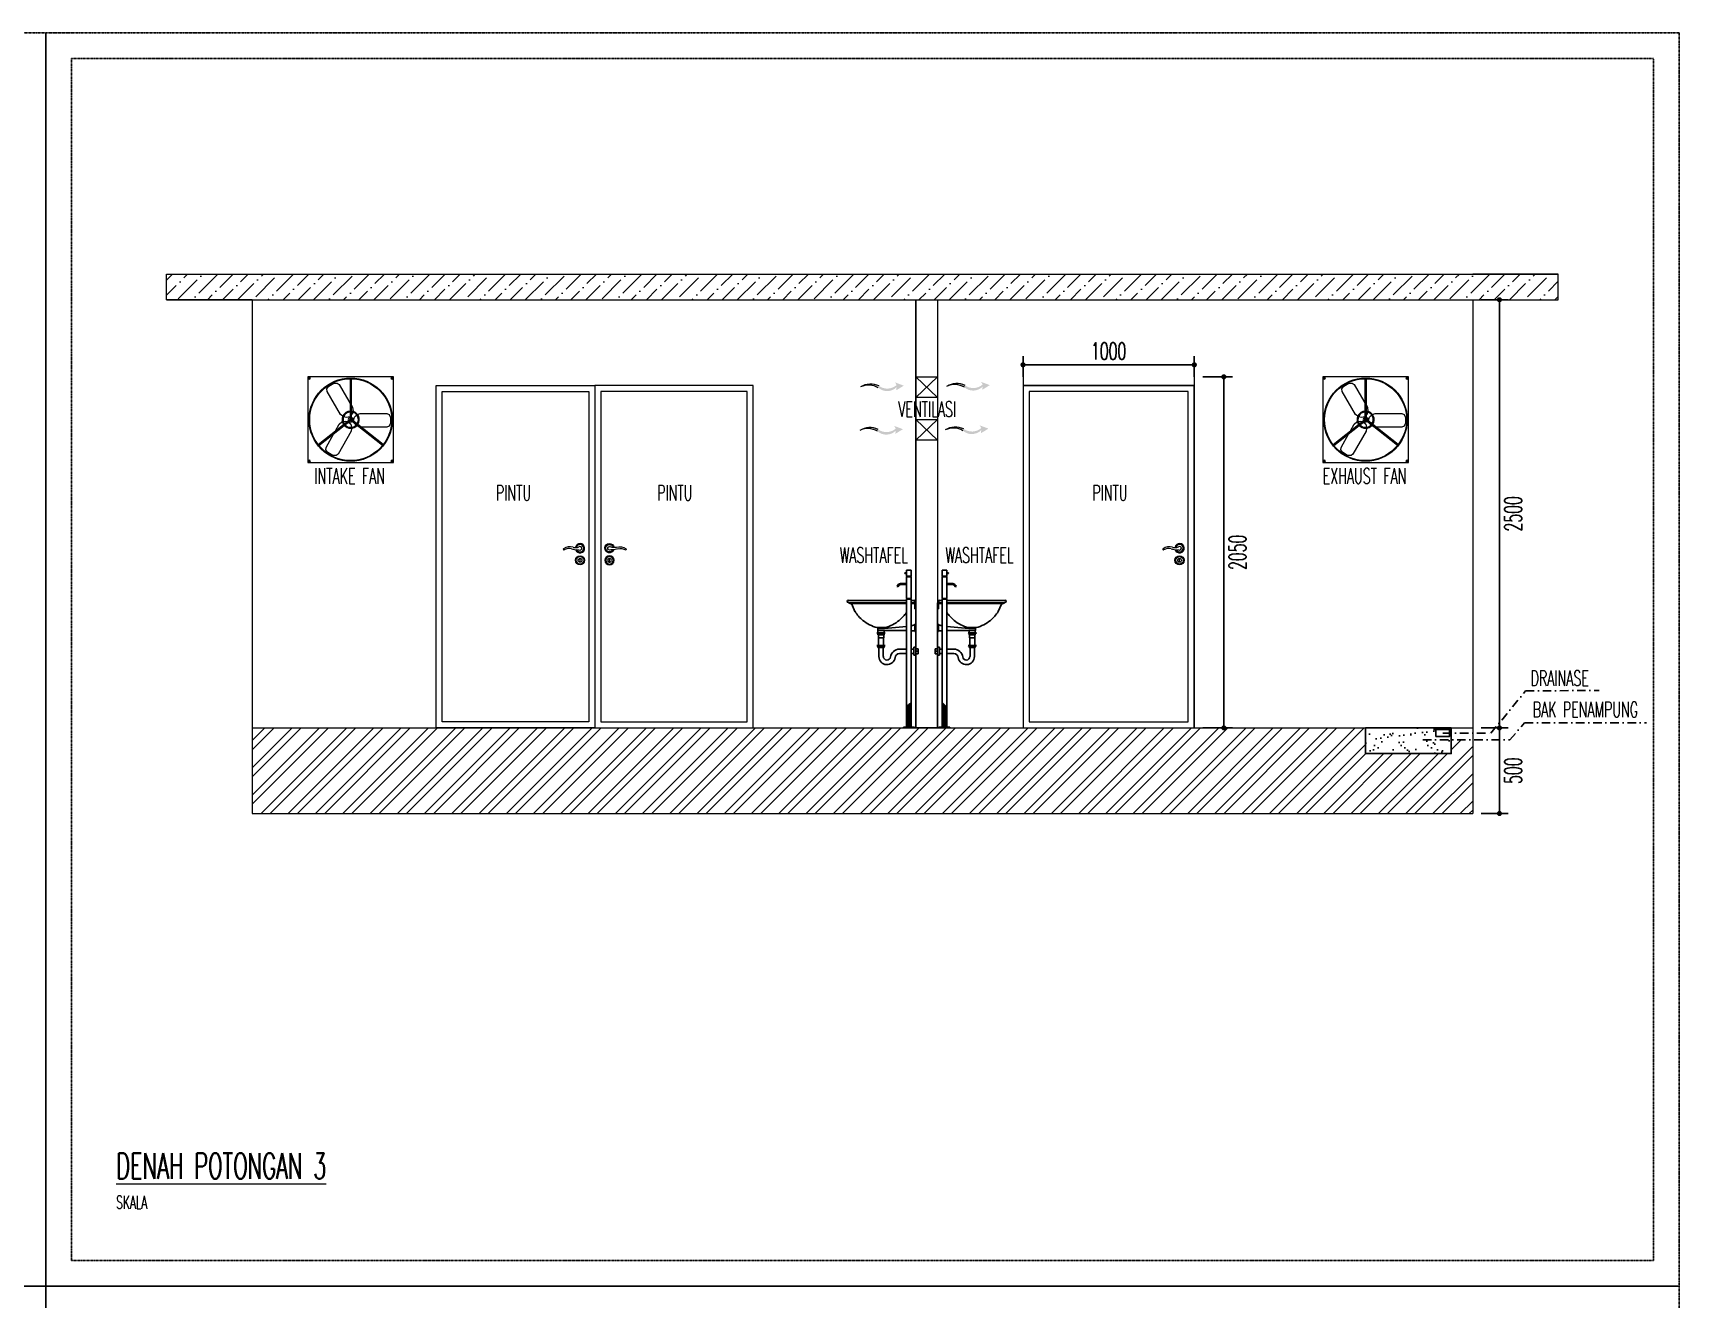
# Model space of a CAD drawing. Header units: millimetres. Extents: x 43312 to 271118, y 7927 to 51490.
# Drawn here: x 194605 to 204215, y 22979 to 30373 of the extents above; entities that cross this region are included whole.
import ezdxf

# ---------------------------------------------------------------- set-up
doc = ezdxf.new("R2010")
doc.units = ezdxf.units.MM
doc.header["$MEASUREMENT"] = 0
doc.linetypes.add('DASHDOT', pattern=[1, 0.5, -0.25, 0, -0.25])
for name, color, linetype, lineweight in [('C NOTASI', 3, 'Continuous', 5), ('inst ME', 7, 'Continuous', 13), ('J', 1, 'Continuous', 13)]:
    doc.layers.add(name, color=color, linetype=linetype, lineweight=lineweight)
doc.styles.add('300', font='rs.shx', dxfattribs={"width": 0.6, "height": 100})
doc.dimstyles.new('300', dxfattribs={"dimtxt": 50, "dimasz": 30, "dimexe": 50, "dimexo": 50, "dimgap": 30, "dimtad": 2, "dimdec": 0, "dimzin": 0, "dimtxsty": '300', "dimblk": 'DOT', "dimcen": 0.2, "dimclrd": 1, "dimclre": 1, "dimclrt": 3, "dimadec": 0, "dimazin": 0, "dimtfac": 1, "dimtdec": 0, "dimtix": 1, "dimtmove": 0, "dimatfit": 3, "dimfxl": 1, "dimtolj": 1, "dimtzin": 0, "dimarcsym": 0})

# ---------------------------------------------------------------- blocks, each defined once
blk = doc.blocks.new('Handle-01')
for centre, radius, start, end in [((-67, -55), 64.6, 70.65, 128.4783), ((-31, 66), 62.1, 256.7903, 291.8405), ((0, 0), 30, 198.0295, 169.9627), ((0, 0), 24, 204.5428, 168.2661), ((0, 0), 12, 259.2556, 132.4302), ((-105, -7), 3.6, 119.1006, 286.7307), ((-70, -64), 62.5, 75.7735, 122.6095), ((-12, 119), 130, 250.5926, 267.9682), ((63, 665), 680, 263.3155, 264.7224)]:
    blk.add_arc(centre, radius, start, end)
blk = doc.blocks.new('_Dot')
at = {"color": 0, "lineweight": -2}
blk.add_line((-0.5, 0), (-1, 0), dxfattribs=at)
at = {"color": 0, "const_width": 0.5}
blk.add_lwpolyline([(-0.25, 0, 1), (0.25, 0, 1)], format="xyb", close=True, dxfattribs=at)
blk = doc.blocks.new('*D88')
at = {"color": 1, "lineweight": -2, "transparency": 16777216}
for p, q in [((200385.1, 28365), (200385.1, 28485.3)), ((201385.1, 28365), (201385.1, 28485.3)), ((201355.1, 28435.3), (200415.1, 28435.3))]:
    blk.add_line(p, q, dxfattribs=at)
at = {"layer": 'Defpoints', "color": 0, "transparency": 16777216}
for p in [(200385.1, 28435.3), (200385.1, 28315), (201385.1, 28315)]:
    blk.add_point(p, dxfattribs=at)
at = {"color": 1, "lineweight": -2, "transparency": 16777216, "xscale": 30, "yscale": 30, "zscale": 30, "rotation": 180}
blk.add_blockref('_Dot', (200385.1, 28435.3), dxfattribs=at)
at = {"color": 1, "lineweight": -2, "transparency": 16777216, "xscale": 30, "yscale": 30, "zscale": 30}
blk.add_blockref('_Dot', (201385.1, 28435.3), dxfattribs=at)
at = {"color": 3, "transparency": 16777216, "insert": (200885.1, 28515.3), "char_height": 100, "attachment_point": 5, "style": '300'}
blk.add_mtext('\\A1;1000', dxfattribs=at)
blk = doc.blocks.new('*D89')
at = {"color": 1, "lineweight": -2, "transparency": 16777216}
for p, q in [((201435.1, 28365), (201607.5, 28365)), ((201557.5, 26345), (201557.5, 28335)), ((201435.1, 26315), (201607.5, 26315))]:
    blk.add_line(p, q, dxfattribs=at)
at = {"layer": 'Defpoints', "color": 0, "transparency": 16777216}
for p in [(201385.1, 28365), (201557.5, 28365), (201385.1, 26315)]:
    blk.add_point(p, dxfattribs=at)
at = {"color": 1, "lineweight": -2, "transparency": 16777216, "xscale": 30, "yscale": 30, "zscale": 30}
for p, rotation in [((201557.5, 28365), 90), ((201557.5, 26315), 270)]:
    blk.add_blockref('_Dot', p, dxfattribs=dict(at, rotation=rotation))
at = {"color": 3, "transparency": 16777216, "insert": (201637.5, 27340), "char_height": 100, "attachment_point": 5, "rotation": 90, "style": '300'}
blk.add_mtext('\\A1;2050', dxfattribs=at)
blk = doc.blocks.new('*D90')
at = {"color": 1, "lineweight": -2, "transparency": 16777216}
for p, q in [((203060.1, 26315), (203216.5, 26315)), ((203166.5, 26285), (203166.5, 25845)), ((203060.1, 25815), (203216.5, 25815))]:
    blk.add_line(p, q, dxfattribs=at)
at = {"layer": 'Defpoints', "color": 0, "transparency": 16777216}
for p in [(203010.1, 26315), (203010.1, 25815), (203166.5, 25815)]:
    blk.add_point(p, dxfattribs=at)
at = {"color": 1, "lineweight": -2, "transparency": 16777216, "xscale": 30, "yscale": 30, "zscale": 30}
for p, rotation in [((203166.5, 26315), 90), ((203166.5, 25815), 270)]:
    blk.add_blockref('_Dot', p, dxfattribs=dict(at, rotation=rotation))
at = {"color": 3, "transparency": 16777216, "insert": (203246.5, 26065), "char_height": 100, "attachment_point": 5, "rotation": 90, "style": '300'}
blk.add_mtext('\\A1;500', dxfattribs=at)
blk = doc.blocks.new('*D91')
at = {"color": 1, "lineweight": -2, "transparency": 16777216}
for p, q in [((203060.1, 28815), (203216.5, 28815)), ((203166.5, 26345), (203166.5, 28785)), ((203060.1, 26315), (203216.5, 26315))]:
    blk.add_line(p, q, dxfattribs=at)
at = {"layer": 'Defpoints', "color": 0, "transparency": 16777216}
for p in [(203010.1, 28815), (203166.5, 28815), (203010.1, 26315)]:
    blk.add_point(p, dxfattribs=at)
at = {"color": 1, "lineweight": -2, "transparency": 16777216, "xscale": 30, "yscale": 30, "zscale": 30}
for p, rotation in [((203166.5, 28815), 90), ((203166.5, 26315), 270)]:
    blk.add_blockref('_Dot', p, dxfattribs=dict(at, rotation=rotation))
at = {"color": 3, "transparency": 16777216, "insert": (203246.5, 27565), "char_height": 100, "attachment_point": 5, "rotation": 90, "style": '300'}
blk.add_mtext('\\A1;2500', dxfattribs=at)
blk = doc.blocks.new('A$C6E2B1FF7')
for p, q in [((0.395, 1.031), (0.384, 1.031)), ((0.395, 1.028), (0.384, 1.028)), ((0.395, 1.01), (0.395, 1.05)), ((0.395, 1.05), (0.425, 1.05)), ((0.425, 1.01), (0.395, 1.01)), ((0.395, 0.86), (0.395, 1.006)), ((0.395, 1.006), (0.425, 1.006)), ((0.397, 1.01), (0.397, 1.006)), ((0.423, 1.01), (0.423, 1.006)), ((0.425, 1.05), (0.425, 1.01)), ((0.425, 1.006), (0.425, 0.86)), ((0.332, 0.94), (0.338, 0.938)), ((0.395, 0.96), (0.355, 0.96)), ((0.355, 0.954), (0.395, 0.954)), ((0.395, 0.848), (0.008, 0.848)), ((0.008, 0.833), (0.016, 0.833)), ((0.395, 0.833), (0.016, 0.833)), ((0.019, 0.827), (0.395, 0.827)), ((0.052, 0.774), (0.031, 0.822)), ((0.425, 0.86), (0.395, 0.86)), ((0.395, 0.004), (0.395, 0.856)), ((0.395, 0.856), (0.425, 0.856)), ((0.397, 0.86), (0.397, 0.856)), ((0.423, 0.86), (0.423, 0.856)), ((0.425, 0.856), (0.425, 0.004)), ((0.443, 0.848), (0.425, 0.848)), ((0.435, 0.833), (0.425, 0.833)), ((0.425, 0.827), (0.44, 0.827)), ((0.425, 0.827), (0.432, 0.827)), ((0.435, 0.833), (0.443, 0.833)), ((0.44, 0.827), (0.451, 0.827)), ((0.443, 0.833), (0.457, 0.833)), ((0.451, 0.827), (0.451, 0.793)), ((0.451, 0.793), (0.457, 0.793)), ((0.457, 0.833), (0.457, 0)), ((0.252, 0.667), (0.199, 0.667)), ((0.203, 0.647), (0.203, 0.662)), ((0.203, 0.662), (0.248, 0.662)), ((0.248, 0.662), (0.395, 0.674)), ((0.425, 0.68), (0.451, 0.686)), ((0.451, 0.641), (0.451, 0.691)), ((0.451, 0.691), (0.457, 0.691)), ((0.197, 0.632), (0.205, 0.626)), ((0.253, 0.632), (0.197, 0.632)), ((0.197, 0.549), (0.205, 0.543)), ((0.209, 0.549), (0.197, 0.549)), ((0.203, 0.647), (0.246, 0.647)), ((0.205, 0.647), (0.205, 0.632)), ((0.205, 0.626), (0.205, 0.619)), ((0.205, 0.626), (0.246, 0.626)), ((0.205, 0.619), (0.208, 0.619)), ((0.208, 0.619), (0.208, 0.598)), ((0.243, 0.619), (0.208, 0.619)), ((0.208, 0.598), (0.209, 0.598)), ((0.209, 0.598), (0.242, 0.598)), ((0.209, 0.598), (0.209, 0.549)), ((0.209, 0.549), (0.242, 0.549)), ((0.242, 0.598), (0.243, 0.598)), ((0.242, 0.549), (0.242, 0.598)), ((0.253, 0.549), (0.242, 0.549)), ((0.243, 0.598), (0.243, 0.619)), ((0.243, 0.619), (0.246, 0.619)), ((0.246, 0.647), (0.395, 0.647)), ((0.246, 0.647), (0.246, 0.632)), ((0.246, 0.626), (0.253, 0.632)), ((0.246, 0.619), (0.246, 0.626)), ((0.246, 0.543), (0.253, 0.549)), ((0.425, 0.646), (0.451, 0.646)), ((0.457, 0.641), (0.451, 0.641)), ((0.205, 0.543), (0.205, 0.535)), ((0.205, 0.543), (0.246, 0.543)), ((0.205, 0.535), (0.21, 0.535)), ((0.24, 0.535), (0.21, 0.535)), ((0.21, 0.535), (0.21, 0.475)), ((0.24, 0.535), (0.246, 0.535)), ((0.24, 0.475), (0.24, 0.535)), ((0.246, 0.535), (0.246, 0.543)), ((0.348, 0.524), (0.395, 0.524)), ((0.395, 0.494), (0.348, 0.494)), ((0.425, 0.524), (0.444, 0.524)), ((0.444, 0.494), (0.425, 0.494)), ((0.444, 0.524), (0.444, 0.536)), ((0.444, 0.536), (0.457, 0.536)), ((0.444, 0.524), (0.444, 0.494)), ((0.444, 0.483), (0.444, 0.494)), ((0.457, 0.483), (0.444, 0.483)), ((0.457, 0.536), (0.457, 0.483)), ((0.472, 0.526), (0.457, 0.526)), ((0.457, 0.51), (0.472, 0.51)), ((0.457, 0.492), (0.472, 0.492)), ((0.472, 0.492), (0.472, 0.526)), ((0.399, 0.004), (0.399, 0.139)), ((0.402, 0.004), (0.402, 0.143)), ((0.405, 0.004), (0.405, 0.148)), ((0.41, 0.004), (0.41, 0.153)), ((0.419, 0.004), (0.419, 0.162)), ((0.447, 0.004), (0.375, 0.004)), ((0.375, 0.004), (0.375, 0)), ((0.447, 0), (0.447, 0.004))]:
    blk.add_line(p, q)
for centre, radius, start, end in [((0.355, 0.937), 0.0227, 88.6757, 172.7204), ((0.358, 0.934), 0.0198, 97.0492, 169.4794), ((0.008, 0.841), 0.00774, 90, 270), ((0.021, 0.832), 0.00515, 166.683, 249.3475), ((0.016, 0.805), 0.0225, 49.2504, 75.1216), ((0.252, 0.9), 0.236, 212.2444, 231.4845), ((0.199, 0.9), 0.236, 308.5155, 326.2119), ((0.435, 0.805), 0.0225, 104.8784, 114.4741), ((0.43, 0.832), 0.00515, 290.6525, 13.317), ((0.443, 0.841), 0.00774, 270, 90), ((0.261, 0.905), 0.246, 230.5265, 255.486), ((0.195, 0.657), 0.0106, 26.899, 68.7989), ((0.255, 0.658), 0.0103, 110.6393, 153.6628), ((0.19, 0.905), 0.246, 284.514, 309.4735), ((0.265, 0.475), 0.0541, 180, 352.7326), ((0.265, 0.475), 0.0241, 180, 352.7326), ((0.348, 0.464), 0.06, 90, 172.7326), ((0.348, 0.464), 0.03, 90, 172.7326), ((0.519, 0.052), 0.149, 128.9796, 146.204)]:
    blk.add_arc(centre, radius, start, end)
blk.add_ellipse((0.384, 1.03), major_axis=(0, -0.0015), ratio=0.505358, start_param=3.141593, end_param=6.283185)

msp = doc.modelspace()

# ---------------------------------------------------------------- hatches: boundary and pattern name
h = msp.add_hatch()
h.set_pattern_fill('AR-SAND', color=256, scale=50, angle=360)
h.set_pattern_definition([(37.5, (118096.63, 0), (-3.14967, 96.34119), [0, -76, 0, -85, 0, -81.25]), (7.5, (118096.63, 0), (88.48884, 141.1073), [0, -41, 0, -68.5, 0, -26.25]), (327.5, (118035.13, 2e-14), (155.70709, 0.28295), [0, -25, 0, -90, 0, -117.5]), (317.5, (118035.13, 2e-14), (150.30633, 43.88378), [0, -12.5, 0, -59, 0, -67.5])])
h.paths.add_polyline_path([(202885.1, 26305), (202875.1, 26305), (202875.1, 26265), (202795.1, 26265), (202795.1, 26305), (202785.1, 26305), (202785.1, 26315), (202385.1, 26315), (202385.1, 26165), (202885.1, 26165)])
at = {"layer": 'inst ME'}
h = msp.add_hatch(dxfattribs=at)
h.set_pattern_fill('ANSI36', color=4, scale=500)
h.set_pattern_definition([(45, (193397.63, -52960.335), (33.14563, 121.53398), [156.25, -31.25, 0, -31.25])])
h.paths.add_polyline_path([(195385.1, 28965), (203510.1, 28965), (203510.1, 28815), (203010.1, 28815), (195385.1, 28815)])
h = msp.add_hatch(color=4, dxfattribs=at)
h.dxf.hatch_style = 1
h.paths.add_polyline_path([(199644.7, 28286.2), (199647.3, 28304.8, -0.398617), (199540.4, 28301.1, 0.256098), (199436.8, 28305.7, -0.254419), (199544.5, 28311.7, 0.347199), (199647.3, 28316.9), (199638.2, 28332.4), (199689.2, 28313.5)])
h = msp.add_hatch(color=4, dxfattribs=at)
h.dxf.hatch_style = 1
h.paths.add_polyline_path([(200146.9, 28289.3), (200149.5, 28308, -0.398617), (200042.6, 28304.2, 0.256098), (199939, 28308.8, -0.254419), (200046.7, 28314.9, 0.347199), (200149.5, 28320), (200140.4, 28335.5), (200191.4, 28316.6)])
h = msp.add_hatch(color=4, dxfattribs=at)
h.dxf.hatch_style = 1
h.paths.add_polyline_path([(199639.7, 28032.2), (199642.4, 28050.8, -0.398617), (199535.4, 28047, 0.256098), (199431.8, 28051.7, -0.254419), (199539.5, 28057.7, 0.347199), (199642.4, 28062.9), (199633.2, 28078.4), (199684.2, 28059.4)])
h = msp.add_hatch(color=4, dxfattribs=at)
h.dxf.hatch_style = 1
h.paths.add_polyline_path([(200138.9, 28035.4), (200141.5, 28054, -0.398617), (200034.6, 28050.2, 0.256098), (199931, 28054.9, -0.254419), (200038.7, 28060.9, 0.347199), (200141.5, 28066), (200132.4, 28081.5), (200183.4, 28062.6)])
h = msp.add_hatch(dxfattribs=at)
h.set_pattern_fill('ANSI32', color=129, scale=300)
h.set_pattern_definition([(45, (118096.63, 0), (-79.54951, 79.54951), []), (45, (118149.66, 0), (-79.54951, 79.54951), [])])
h.paths.add_polyline_path([(203010.1, 26245.6), (202885.1, 26245.6), (202885.1, 26165), (202385.1, 26165), (202385.1, 26315), (195885.1, 26315), (195885.1, 25815), (203010.1, 25815)])

# ---------------------------------------------------------------- linework, layer by layer
at = {"linetype": 'DASHDOT'}
for points in [[(185145.1, 23054.3), (194680.1, 23054.3), (194680.1, 30373.4), (185145.1, 30373.4)], [(194680.1, 23054.3), (204215.1, 23054.3), (204215.1, 30373.4), (194680.1, 30373.4)], [(194830.1, 23204.3), (204065.1, 23204.3), (204065.1, 30223.4), (194830.1, 30223.4)], [(185145.1, 15735.3), (194680.1, 15735.3), (194680.1, 23054.3), (185145.1, 23054.3)], [(194680.1, 15735.3), (204215.1, 15735.3), (204215.1, 23054.3), (194680.1, 23054.3)]]:
    msp.add_lwpolyline(points, close=True, dxfattribs=at)
for points in [[(196217.8, 28357.1), (196214.4, 28357.1)], [(196217.8, 28357.1), (196214.4, 28357.1)], [(196217.8, 28355.1), (196214.4, 28355.1)], [(196217.8, 28355.1), (196214.4, 28355.1)], [(196217.8, 28357.1), (196217.8, 28360.6)], [(196217.8, 28357.1), (196217.8, 28360.6)], [(196217.8, 28355.1), (196217.8, 28351.7)], [(196217.8, 28355.1), (196217.8, 28351.7)], [(196219.8, 28357.1), (196219.8, 28360.6)], [(196219.8, 28357.1), (196219.8, 28360.6)], [(196219.8, 28357.1), (196223.3, 28357.1)], [(196219.8, 28357.1), (196223.3, 28357.1)], [(196219.8, 28355.1), (196219.8, 28351.7)], [(196219.8, 28355.1), (196219.8, 28351.7)], [(196219.8, 28355.1), (196223.3, 28355.1)], [(196219.8, 28355.1), (196223.3, 28355.1)], [(196700.3, 28357.1), (196696.9, 28357.1)], [(196700.3, 28357.1), (196696.9, 28357.1)], [(196700.3, 28355.1), (196696.9, 28355.1)], [(196700.3, 28355.1), (196696.9, 28355.1)], [(196700.3, 28357.1), (196700.3, 28360.6)], [(196700.3, 28357.1), (196700.3, 28360.6)], [(196700.3, 28355.1), (196700.3, 28351.7)], [(196700.3, 28355.1), (196700.3, 28351.7)], [(196702.3, 28357.1), (196702.3, 28360.6)], [(196702.3, 28357.1), (196702.3, 28360.6)], [(196702.3, 28357.1), (196705.8, 28357.1)], [(196702.3, 28357.1), (196705.8, 28357.1)], [(196702.3, 28355.1), (196705.8, 28355.1)], [(196702.3, 28355.1), (196705.8, 28355.1)], [(196702.3, 28355.1), (196702.3, 28351.7)], [(196702.3, 28355.1), (196702.3, 28351.7)], [(199885.1, 28365), (199760.1, 28245)], [(199885.1, 28245), (199760.1, 28365)], [(202142.8, 28357.1), (202139.3, 28357.1)], [(202142.8, 28357.1), (202139.3, 28357.1)], [(202142.8, 28355.1), (202139.3, 28355.1)], [(202142.8, 28355.1), (202139.3, 28355.1)], [(202142.8, 28357.1), (202142.8, 28360.6)], [(202142.8, 28357.1), (202142.8, 28360.6)], [(202142.8, 28355.1), (202142.8, 28351.7)], [(202142.8, 28355.1), (202142.8, 28351.7)], [(202144.8, 28357.1), (202144.8, 28360.6)], [(202144.8, 28357.1), (202144.8, 28360.6)], [(202144.8, 28357.1), (202148.2, 28357.1)], [(202144.8, 28357.1), (202148.2, 28357.1)], [(202144.8, 28355.1), (202144.8, 28351.7)], [(202144.8, 28355.1), (202144.8, 28351.7)], [(202144.8, 28355.1), (202148.2, 28355.1)], [(202144.8, 28355.1), (202148.2, 28355.1)], [(202625.3, 28357.1), (202621.8, 28357.1)], [(202625.3, 28357.1), (202621.8, 28357.1)], [(202625.3, 28355.1), (202621.8, 28355.1)], [(202625.3, 28355.1), (202621.8, 28355.1)], [(202625.3, 28357.1), (202625.3, 28360.6)], [(202625.3, 28357.1), (202625.3, 28360.6)], [(202625.3, 28355.1), (202625.3, 28351.7)], [(202625.3, 28355.1), (202625.3, 28351.7)], [(202627.3, 28357.1), (202627.3, 28360.6)], [(202627.3, 28357.1), (202627.3, 28360.6)], [(202627.3, 28357.1), (202630.7, 28357.1)], [(202627.3, 28357.1), (202630.7, 28357.1)], [(202627.3, 28355.1), (202630.7, 28355.1)], [(202627.3, 28355.1), (202630.7, 28355.1)], [(202627.3, 28355.1), (202627.3, 28351.7)], [(202627.3, 28355.1), (202627.3, 28351.7)], [(199885.1, 28115), (199760.1, 27995)], [(199885.1, 27995), (199760.1, 28115)], [(196217.8, 27874.8), (196214.4, 27874.8)], [(196217.8, 27874.8), (196214.4, 27874.8)], [(196217.8, 27872.8), (196214.4, 27872.8)], [(196217.8, 27872.8), (196214.4, 27872.8)], [(196217.8, 27874.8), (196217.8, 27878.3)], [(196217.8, 27874.8), (196217.8, 27878.3)], [(196217.8, 27872.8), (196217.8, 27869.4)], [(196217.8, 27872.8), (196217.8, 27869.4)], [(196219.8, 27874.8), (196219.8, 27878.3)], [(196219.8, 27874.8), (196219.8, 27878.3)], [(196219.8, 27874.8), (196223.3, 27874.8)], [(196219.8, 27874.8), (196223.3, 27874.8)], [(196219.8, 27872.8), (196219.8, 27869.4)], [(196219.8, 27872.8), (196219.8, 27869.4)], [(196219.8, 27872.8), (196223.3, 27872.8)], [(196219.8, 27872.8), (196223.3, 27872.8)], [(196700.3, 27874.8), (196696.9, 27874.8)], [(196700.3, 27874.8), (196696.9, 27874.8)], [(196700.3, 27872.8), (196696.9, 27872.8)], [(196700.3, 27872.8), (196696.9, 27872.8)], [(196700.3, 27874.8), (196700.3, 27878.3)], [(196700.3, 27874.8), (196700.3, 27878.3)], [(196700.3, 27872.8), (196700.3, 27869.4)], [(196700.3, 27872.8), (196700.3, 27869.4)], [(196702.3, 27874.8), (196702.3, 27878.3)], [(196702.3, 27874.8), (196702.3, 27878.3)], [(196702.3, 27874.8), (196705.8, 27874.8)], [(196702.3, 27874.8), (196705.8, 27874.8)], [(196702.3, 27872.8), (196705.8, 27872.8)], [(196702.3, 27872.8), (196705.8, 27872.8)], [(196702.3, 27872.8), (196702.3, 27869.4)], [(196702.3, 27872.8), (196702.3, 27869.4)], [(202142.8, 27874.8), (202139.3, 27874.8)], [(202142.8, 27874.8), (202139.3, 27874.8)], [(202142.8, 27872.8), (202139.3, 27872.8)], [(202142.8, 27872.8), (202139.3, 27872.8)], [(202142.8, 27874.8), (202142.8, 27878.3)], [(202142.8, 27874.8), (202142.8, 27878.3)], [(202142.8, 27872.8), (202142.8, 27869.4)], [(202142.8, 27872.8), (202142.8, 27869.4)], [(202144.8, 27874.8), (202144.8, 27878.3)], [(202144.8, 27874.8), (202144.8, 27878.3)], [(202144.8, 27874.8), (202148.2, 27874.8)], [(202144.8, 27874.8), (202148.2, 27874.8)], [(202144.8, 27872.8), (202144.8, 27869.4)], [(202144.8, 27872.8), (202144.8, 27869.4)], [(202144.8, 27872.8), (202148.2, 27872.8)], [(202144.8, 27872.8), (202148.2, 27872.8)], [(202625.3, 27874.8), (202621.8, 27874.8)], [(202625.3, 27874.8), (202621.8, 27874.8)], [(202625.3, 27872.8), (202621.8, 27872.8)], [(202625.3, 27872.8), (202621.8, 27872.8)], [(202625.3, 27874.8), (202625.3, 27878.3)], [(202625.3, 27874.8), (202625.3, 27878.3)], [(202625.3, 27872.8), (202625.3, 27869.4)], [(202625.3, 27872.8), (202625.3, 27869.4)], [(202627.3, 27874.8), (202627.3, 27878.3)], [(202627.3, 27874.8), (202627.3, 27878.3)], [(202627.3, 27874.8), (202630.7, 27874.8)], [(202627.3, 27874.8), (202630.7, 27874.8)], [(202627.3, 27872.8), (202630.7, 27872.8)], [(202627.3, 27872.8), (202630.7, 27872.8)], [(202627.3, 27872.8), (202627.3, 27869.4)], [(202627.3, 27872.8), (202627.3, 27869.4)], [(199885.1, 26315), (199760.1, 26315)], [(202385.1, 26315), (202385.1, 26165), (202885.1, 26165), (202885.1, 26315), (202385.1, 26315)], [(202785.1, 26315), (202785.1, 26305), (202795.1, 26305), (202885.1, 26305), (202885.1, 26315), (202785.1, 26315)], [(202795.1, 26305), (202795.1, 26265), (202875.1, 26265), (202875.1, 26305), (202795.1, 26305)]]:
    msp.add_lwpolyline(points)
at = {"color": 3, "linetype": 'DASHDOT', "ltscale": 100}
for points in [[(202835.1, 26285), (203116.2, 26283.4), (203319, 26531.5), (203748.3, 26533)], [(202718.8, 26245.6), (203226.5, 26245.6), (203313, 26343.9), (204024.1, 26343.9)]]:
    msp.add_lwpolyline(points, dxfattribs=at)
for centre in [(196218.8, 28356.1), (196701.3, 28356.1), (202143.8, 28356.1), (202626.3, 28356.1), (196218.8, 27873.8), (196701.3, 27873.8), (202143.8, 27873.8), (202626.3, 27873.8)]:
    msp.add_circle(centre, 4.56)
for centre, start, end in [((196218.8, 28356.1), 104.00845, 165.99155), ((196218.8, 28356.1), 194.00845, 255.99155), ((196218.8, 28356.1), 14.00845, 75.99155), ((196218.8, 28356.1), 284.00845, 345.99155), ((196701.3, 28356.1), 104.00845, 165.99155), ((196701.3, 28356.1), 194.00845, 255.99155), ((196701.3, 28356.1), 14.00845, 75.99155), ((196701.3, 28356.1), 284.00845, 345.99155), ((202143.8, 28356.1), 104.00845, 165.99155), ((202143.8, 28356.1), 194.00845, 255.99155), ((202143.8, 28356.1), 14.00845, 75.99155), ((202143.8, 28356.1), 284.00845, 345.99155), ((202626.3, 28356.1), 104.00845, 165.99155), ((202626.3, 28356.1), 194.00845, 255.99155), ((202626.3, 28356.1), 14.00845, 75.99155), ((202626.3, 28356.1), 284.00845, 345.99155), ((196218.8, 27873.8), 104.00845, 165.99155), ((196218.8, 27873.8), 194.00845, 255.99155), ((196218.8, 27873.8), 14.00845, 75.99155), ((196218.8, 27873.8), 284.00845, 345.99155), ((196701.3, 27873.8), 104.00845, 165.99155), ((196701.3, 27873.8), 194.00845, 255.99155), ((196701.3, 27873.8), 14.00845, 75.99155), ((196701.3, 27873.8), 284.00845, 345.99155), ((202143.8, 27873.8), 104.00845, 165.99155), ((202143.8, 27873.8), 194.00845, 255.99155), ((202143.8, 27873.8), 14.00845, 75.99155), ((202143.8, 27873.8), 284.00845, 345.99155), ((202626.3, 27873.8), 104.00845, 165.99155), ((202626.3, 27873.8), 194.00845, 255.99155), ((202626.3, 27873.8), 14.00845, 75.99155), ((202626.3, 27873.8), 284.00845, 345.99155)]:
    msp.add_arc(centre, 4.13, start, end)
at = {"layer": 'inst ME'}
for points in [[(195385.1, 28965), (203510.1, 28965)], [(195885.1, 28815), (195385.1, 28815), (195385.1, 28965), (195885.1, 28965)], [(203010.1, 28815), (203510.1, 28815), (203510.1, 28965), (203010.1, 28965)], [(195385.1, 28815), (203510.1, 28815)], [(195885.1, 28815), (195385.1, 28815)], [(195885.1, 28815), (195885.1, 25815)], [(199760.1, 28815), (199760.1, 26315)], [(199760.1, 26315), (199760.1, 28815)], [(199885.1, 28815), (199885.1, 26315)], [(203010.1, 28815), (203010.1, 25815)], [(196456.5, 28354.3), (196456.5, 28118.7)], [(196463.7, 28354.3), (196463.7, 28118.7)], [(199760.1, 28365), (199885.1, 28365)], [(200385.1, 28365), (200385.1, 26315)], [(201385.1, 28365), (201385.1, 26315)], [(202381.4, 28354.3), (202381.4, 28118.7)], [(202388.6, 28354.3), (202388.6, 28118.7)], [(196401.2, 28145.8), (196323.4, 28280.1), (196321.6, 28294.4), (196332.9, 28310.6), (196361.3, 28327.1), (196381.1, 28328.8), (196392.5, 28320), (196470.3, 28185.7), (196473.7, 28165.3), (196473.2, 28163.2)], [(200385.1, 28315), (201385.1, 28315)], [(202326.1, 28145.8), (202248.4, 28280.1), (202246.5, 28294.4), (202257.8, 28310.6), (202286.3, 28327.1), (202306, 28328.8), (202317.5, 28320), (202395.2, 28185.7), (202398.7, 28165.3), (202398.1, 28163.2)], [(196471.9, 28158.2), (196468.7, 28146.4), (196463.7, 28141.1)], [(199885.1, 28245), (199760.1, 28245)], [(202396.8, 28158.2), (202393.7, 28146.4), (202388.6, 28141.1)], [(196270, 27969.5), (196454.9, 28115.5)], [(196274.5, 27963.8), (196459.4, 28109.8)], [(196371.8, 28049.9), (196393.4, 28088), (196409.2, 28101.3), (196411.8, 28102.1)], [(196414.2, 28134.9), (196401.2, 28145.8)], [(196416.7, 28103.5), (196428, 28106.6), (196440.1, 28103.8)], [(196456.5, 28133.5), (196455.2, 28132.1), (196436, 28127.5), (196418.7, 28132.1)], [(196448.3, 28101), (196460.9, 28088), (196465.7, 28070.5)], [(196645.7, 27963.8), (196460.8, 28109.8)], [(196465.5, 28065.3), (196462.8, 28048.7)], [(196650.2, 27969.5), (196465.2, 28115.5)], [(196479.2, 28104.5), (196477.4, 28110.6), (196483, 28129.5), (196495.7, 28142.2)], [(196491.6, 28083.1), (196483, 28091.7), (196482.8, 28092.5)], [(196505, 28074.9), (196496.8, 28077.9), (196495.3, 28079.5)], [(196500.3, 28144.7), (196516.2, 28150.6)], [(196516.2, 28150.6), (196671.4, 28150.6), (196684.7, 28145), (196693.1, 28127.1), (196693.1, 28094.2), (196684.7, 28076.3), (196671.4, 28070.7), (196522, 28070.7)], [(199760.1, 28115), (199885.1, 28115)], [(202194.9, 27969.5), (202379.9, 28115.5)], [(202199.4, 27963.8), (202384.4, 28109.8)], [(202296.7, 28049.9), (202318.3, 28088), (202334.1, 28101.3), (202336.7, 28102.1)], [(202339.2, 28134.9), (202326.1, 28145.8)], [(202341.7, 28103.5), (202352.9, 28106.6), (202365, 28103.8)], [(202381.4, 28133.5), (202380.1, 28132.1), (202360.9, 28127.5), (202343.6, 28132.1)], [(202373.2, 28101), (202385.9, 28088), (202390.7, 28070.5)], [(202570.6, 27963.8), (202385.7, 28109.8)], [(202390.4, 28065.3), (202387.8, 28048.7)], [(202575.1, 27969.5), (202390.2, 28115.5)], [(202404.2, 28104.5), (202402.3, 28110.6), (202407.9, 28129.5), (202420.6, 28142.2)], [(202416.6, 28083.1), (202407.9, 28091.7), (202407.7, 28092.5)], [(202429.9, 28074.9), (202421.8, 28077.9), (202420.2, 28079.5)], [(202425.3, 28144.7), (202441.2, 28150.6)], [(202441.2, 28150.6), (202596.3, 28150.6), (202609.7, 28145), (202618.1, 28127.1), (202618.1, 28094.2), (202609.7, 28076.3), (202596.3, 28070.7), (202446.9, 28070.7)], [(196462.8, 28048.7), (196386.4, 27913.6), (196375.1, 27904.8), (196355.3, 27906.3), (196326.7, 27922.5), (196315.2, 27938.6), (196317, 27952.9), (196362.3, 28033.2)], [(199885.1, 27995), (199760.1, 27995)], [(202387.8, 28048.7), (202311.4, 27913.6), (202300, 27904.8), (202280.2, 27906.3), (202251.6, 27922.5), (202240.1, 27938.6), (202241.9, 27952.9), (202287.3, 28033.2)], [(195885.1, 26315), (203010.1, 26315)], [(195885.1, 25815), (203010.1, 25815)]]:
    msp.add_lwpolyline(points, dxfattribs=at)
for points in [[(196710.1, 28365), (196210.1, 28365), (196210.1, 27865), (196710.1, 27865)], [(202635, 28365), (202135, 28365), (202135, 27865), (202635, 27865)], [(197885, 26315), (196960.1, 26315), (196960.1, 28315), (197885, 28315)], [(197850, 26350), (196995.1, 26350), (196995.1, 28280), (197850, 28280)], [(198810.1, 28315), (197885, 28315), (197885, 26315), (198810.1, 26315)], [(198775.1, 28280), (197920, 28280), (197920, 26350), (198775.1, 26350)], [(201385.1, 28315), (200385.1, 28315), (200385.1, 26315), (201385.1, 26315)], [(201350.1, 28280), (200420.1, 28280), (200420.1, 26350), (201350.1, 26350)]]:
    msp.add_lwpolyline(points, close=True, dxfattribs=at)
for centre, radius in [((196460.1, 28115), 242.9), ((196460.1, 28115), 239.3), ((202385, 28115), 242.9), ((202385, 28115), 239.3), ((196460.1, 28115), 5.19), ((202385, 28115), 5.19)]:
    msp.add_circle(centre, radius, dxfattribs=at)
for centre, radius, start, end in [((199496.2, 28209.7), 112.9, 64.64743, 121.74466), ((199484.4, 28208.9), 107.9, 58.70588, 116.16437), ((199998.4, 28212.9), 112.9, 64.64743, 121.74466), ((199986.6, 28212), 107.9, 58.70588, 116.16437), ((196460.1, 28115), 50, 94.15565, 214.13644), ((196460.1, 28115), 44.8, 94.63494, 213.65715), ((196460.1, 28115), 50, 325.86356, 85.84435), ((196460.1, 28115), 44.8, 326.34285, 85.36506), ((202385, 28115), 50, 94.15565, 214.13644), ((202385, 28115), 44.8, 94.63494, 213.65715), ((202385, 28115), 50, 325.86356, 85.84435), ((202385, 28115), 44.8, 326.34285, 85.36506), ((196460.1, 28115), 50, 222.44774, 317.55226), ((196460.1, 28115), 44.8, 222.92703, 317.07297), ((196460.1, 28115), 13.8, 105.24177, 203.05032), ((196460.1, 28115), 13.8, 233.53386, 306.46614), ((196460.1, 28115), 13.8, 336.94968, 74.75823), ((199491.2, 27955.7), 112.9, 64.64743, 121.74466), ((199479.4, 27954.8), 107.9, 58.70588, 116.16437), ((199990.4, 27958.9), 112.9, 64.64743, 121.74466), ((199978.6, 27958), 107.9, 58.70588, 116.16437), ((202385, 28115), 50, 222.44774, 317.55226), ((202385, 28115), 44.8, 222.92703, 317.07297), ((202385, 28115), 13.8, 105.24177, 203.05032), ((202385, 28115), 13.8, 233.53386, 306.46614), ((202385, 28115), 13.8, 336.94968, 74.75823)]:
    msp.add_arc(centre, radius, start, end, dxfattribs=at)
at = {"layer": 'J'}
for p, q in [((197799, 27286), (197799, 27300.9)), ((197971, 27286), (197971, 27300.9)), ((201299.1, 27286), (201299.1, 27300.9))]:
    msp.add_line(p, q, dxfattribs=at)
for centre in [(197799, 27293.5), (201299.1, 27293.5)]:
    msp.add_ellipse(centre, major_axis=(19.1, 19.1), ratio=1, dxfattribs=at)
for centre, major_axis in [((197799, 27293.5), (-15.3, 15.3)), ((197799, 27293.5), (-7.64, 7.64)), ((201299.1, 27293.5), (-15.3, 15.3)), ((201299.1, 27293.5), (-7.64, 7.64))]:
    msp.add_ellipse(centre, major_axis=major_axis, ratio=1, start_param=1.570796326794897, end_param=7.853981633974483, dxfattribs=at)
at = {"layer": 'J', "extrusion": (0, 0, -1)}
msp.add_ellipse((197971, 27293.5), major_axis=(-19.1, 19.1), ratio=1, dxfattribs=at)
for major_axis in [(15.3, 15.3), (7.64, 7.64)]:
    msp.add_ellipse((197971, 27293.5), major_axis=major_axis, ratio=1, start_param=1.570796326794897, end_param=7.853981633974483, dxfattribs=at)

# ---------------------------------------------------------------- block references
at = {"color": 7, "yscale": 877.7777777777777, "zscale": 877.7777777777777}
for p, xscale in [((199358.5, 26315), 877.7777777777777), ((200286.6, 26315), -877.7777777777777)]:
    msp.add_blockref('A$C6E2B1FF7', p, dxfattribs=dict(at, xscale=xscale))
at = {"layer": 'J', "extrusion": (0, 0, -1), "yscale": 0.8998638043971724, "zscale": -0.8998638043971724}
for p, xscale in [((-197799, 27364.3), -0.8998638043971724), ((-197971, 27364.3), 0.8998638043971724), ((-201299.1, 27364.3), -0.8998638043971724)]:
    msp.add_blockref('Handle-01', p, dxfattribs=dict(at, xscale=xscale))

# ---------------------------------------------------------------- texts
at = {"layer": 'C NOTASI', "color": 3, "char_height": 90, "width": 569.052, "attachment_point": 5, "style": '300'}
for s, insert in [('\\A1;{\\C256;VENTILASI}', (199825.4, 28176.8)), ('\\A1;{\\C256;INTAKE FAN}', (196453.8, 27785.9)), ('\\A1;EXHAUST FAN', (202378.7, 27785.9)), ('\\A1;PINTU', (197410.7, 27687.2)), ('\\A1;PINTU', (198352.1, 27687.2)), ('\\A1;{\\C256;PINTU}', (200892.4, 27687.2)), ('\\A1;{\\C256;WASHTAFEL}', (199514.2, 27324.2)), ('\\A1;{\\C256;WASHTAFEL}', (200131, 27324.2))]:
    msp.add_mtext(s, dxfattribs=dict(at, insert=insert))
at = {"layer": 'inst ME', "color": 3, "attachment_point": 5, "style": '300'}
for s, insert, char_height, width in [('\\A1;DRAINASE', (203518.2, 26605), 90, 365.812), ('\\A1;BAK PENAMPUNG', (203668.1, 26422.3), 90, 706.214), ('\\A1;\\pxql;{\\LDENAH POTONGAN 3\\P\\H0.5x;\\lSKALA}', (197187.3, 23669.7), 150, 4192.106)]:
    msp.add_mtext(s, dxfattribs=dict(at, insert=insert, char_height=char_height, width=width))

# ---------------------------------------------------------------- dimensions: what is measured, and where the dimension line sits
for base, p1, p2, angle, picture, middle in [((203166.5, 28815), (203010.1, 26315), (203010.1, 28815), 90, '*D91', (203246.5, 27565)), ((200385.1, 28435.3), (201385.1, 28315), (200385.1, 28315), 180, '*D88', (200885.1, 28515.3)), ((201557.5, 28365), (201385.1, 26315), (201385.1, 28365), 90, '*D89', (201637.5, 27340)), ((203166.5, 25815), (203010.1, 26315), (203010.1, 25815), 90, '*D90', (203246.5, 26065))]:
    dim = msp.add_linear_dim(base=base, p1=p1, p2=p2, angle=angle, dimstyle='300')
    dim.commit()
    dim.dimension.update_dxf_attribs({"geometry": picture, "text_midpoint": middle})

doc.saveas('drawing.dxf')
